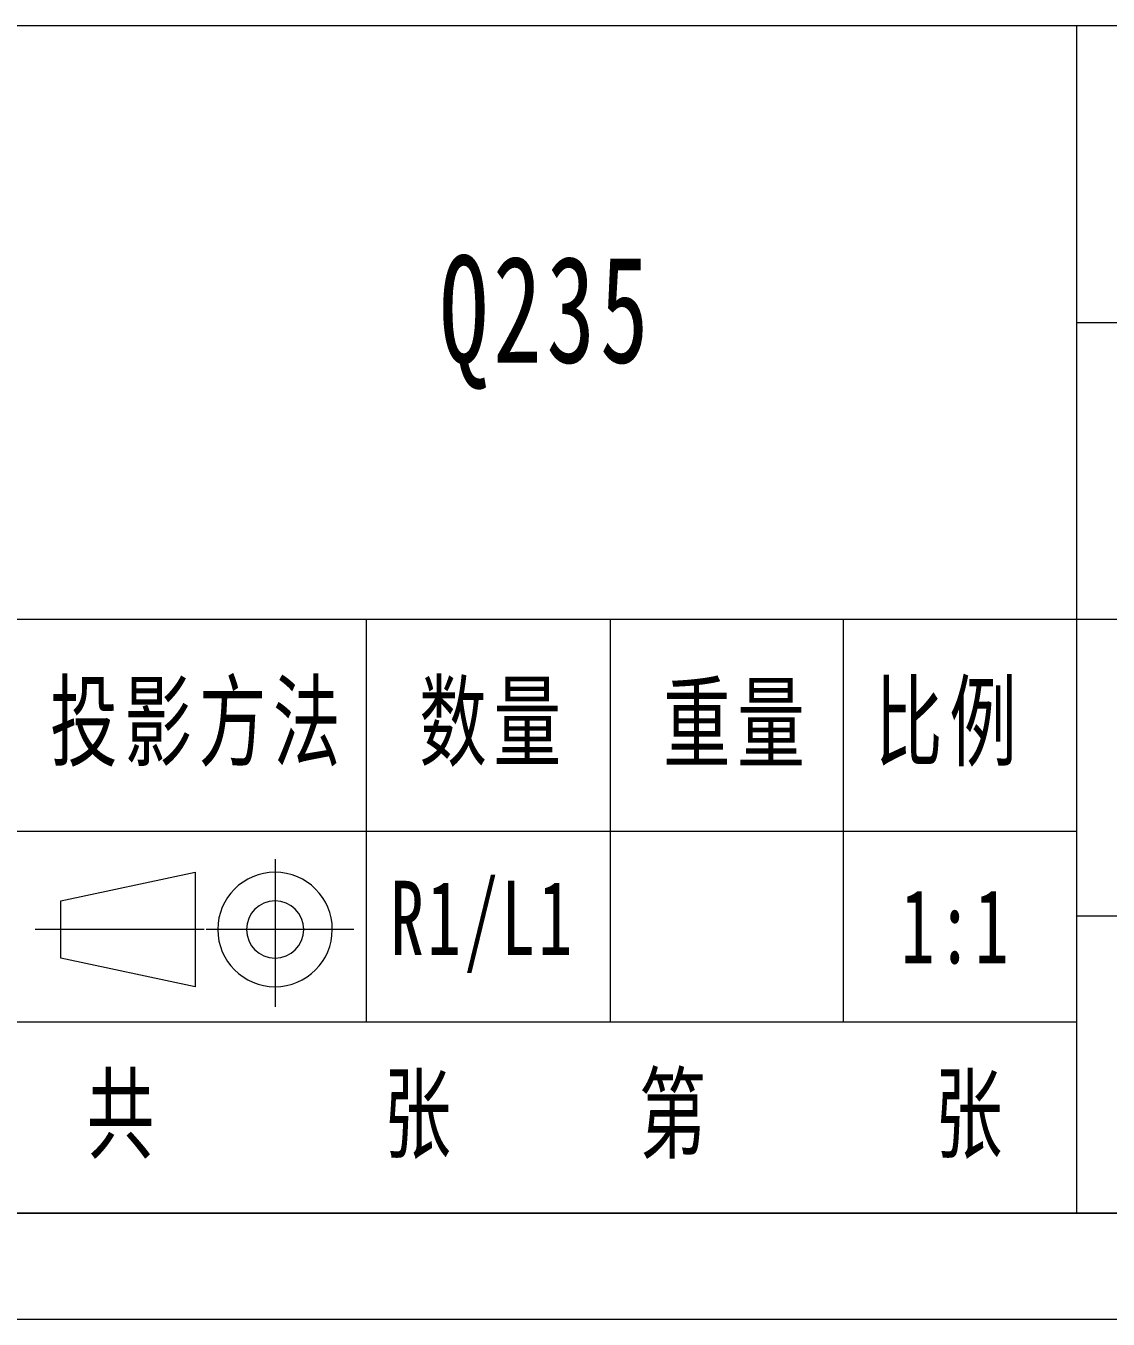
# Model space of a CAD drawing. Header units: millimetres. Extents: x -15766 to 80009, y -9701 to 15159.
# Drawn here: x 252.4 to 303.5, y 13253.7 to 13314.7 of the extents above; entities that cross this region are included whole.
import ezdxf

# ---------------------------------------------------------------- set-up
doc = ezdxf.new("R2010")
doc.units = ezdxf.units.MM
doc.linetypes.add('CENTER-HOKUTO_1', pattern=[16, 13, -1, 1, -1])
for name, color, linetype, lineweight in [('CDRAFT0', 7, 'Continuous', 18), ('title_frame', 7, 'Continuous', 18), ('尺寸线层', 3, 'Continuous', 18), ('粗实线层_1', 7, 'Continuous', 15), ('细实线层', 7, 'Continuous', 18)]:
    doc.layers.add(name, color=color, linetype=linetype, lineweight=lineweight)
doc.styles.add('标准', font='', dxfattribs={"width": 0.667})
doc.styles.get('标准').set_extended_font_data('宋体')

# ---------------------------------------------------------------- blocks, each defined once
blk = doc.blocks.new('*X589')
at = {"layer": 'CDRAFT0'}
blk.add_line((0, 0), (420, 0), dxfattribs=at)
at = {"layer": '粗实线层_1'}
blk.add_line((25, 5), (415, 5), dxfattribs=at)

msp = doc.modelspace()

# ---------------------------------------------------------------- linework, layer by layer
at = {"layer": '粗实线层_1'}
for p, q in [((351.98075, 13314.73384), (171.98075, 13314.73384)), ((301.98075, 13314.73384), (301.98075, 13258.73384)), ((351.98075, 13300.73384), (301.98075, 13300.73384)), ((301.98075, 13286.73384), (171.98075, 13286.73384)), ((268.48075, 13286.73384), (268.48075, 13267.73384)), ((279.98075, 13286.73384), (279.98075, 13267.73384)), ((290.98075, 13286.73384), (290.98075, 13267.73384)), ((351.98075, 13286.73384), (301.98075, 13286.73384)), ((351.98075, 13272.73384), (301.98075, 13272.73384)), ((301.98075, 13267.73384), (251.98075, 13267.73384)), ((351.98075, 13258.73384), (171.98075, 13258.73384))]:
    msp.add_line(p, q, dxfattribs=at)
at = {"layer": '细实线层'}
msp.add_line((301.98075, 13276.73384), (251.98075, 13276.73384), dxfattribs=at)
at = {"layer": '细实线层', "color": 2, "linetype": 'CENTER-HOKUTO_1', "lineweight": 18}
for p, q in [((264.17888, 13275.43367), (264.17888, 13268.45687)), ((260.82879, 13272.11267), (252.87073, 13272.11267)), ((267.89122, 13272.11267), (260.93556, 13272.11267))]:
    msp.add_line(p, q, dxfattribs=at)
at = {"layer": '细实线层', "color": 3}
for p, q in [((254.08242, 13273.46267), (260.40947, 13274.81267)), ((260.40947, 13274.81267), (260.40947, 13269.41267)), ((254.08242, 13270.76267), (254.08242, 13273.46267)), ((260.40947, 13269.41267), (254.08242, 13270.76267))]:
    msp.add_line(p, q, dxfattribs=at)
for radius in [2.7, 1.35]:
    msp.add_arc((264.17888, 13272.11267), radius, 0, 359.9893827, dxfattribs=at)

# ---------------------------------------------------------------- block references
at = {"layer": 'title_frame'}
msp.add_blockref('*X589', (-63.01925, 13253.73384), dxfattribs=at)

# ---------------------------------------------------------------- texts
at = {"layer": '尺寸线层', "attachment_point": 5, "line_spacing_factor": 1.15057, "style": '标准'}
for s, insert, char_height, width in [('{\\T1.1;Q235}', (276.98075, 13300.73384), 5.0503058, 29.4580043), ('\\T1.1;投影方法', (260.57575, 13281.73384), 3.5, 22), ('\\T1.1;数量', (274.48075, 13281.73384), 3.5, 22), ('\\T1.1;重量', (285.98075, 13281.73384), 3.5, 22), ('\\T1.1;比例', (295.98075, 13281.73384), 3.5, 22), ('{\\T1.1;R1/L1}', (273.98075, 13272.23384), 3.5, 11), ('\\T1.1;1:1', (296.31556, 13272.23384), 3.5, 10.6696195), ('\\T1.1;第', (283.09099, 13263.23384), 3.5, 8), ('\\T1.1;共', (257.05208, 13263.23384), 3.5, 8), ('\\T1.1;张', (271.05208, 13263.23384), 3.5, 8), ('\\T1.1;张', (297.05208, 13263.23384), 3.5, 8)]:
    msp.add_mtext(s, dxfattribs=dict(at, insert=insert, char_height=char_height, width=width))

doc.saveas('drawing.dxf')
